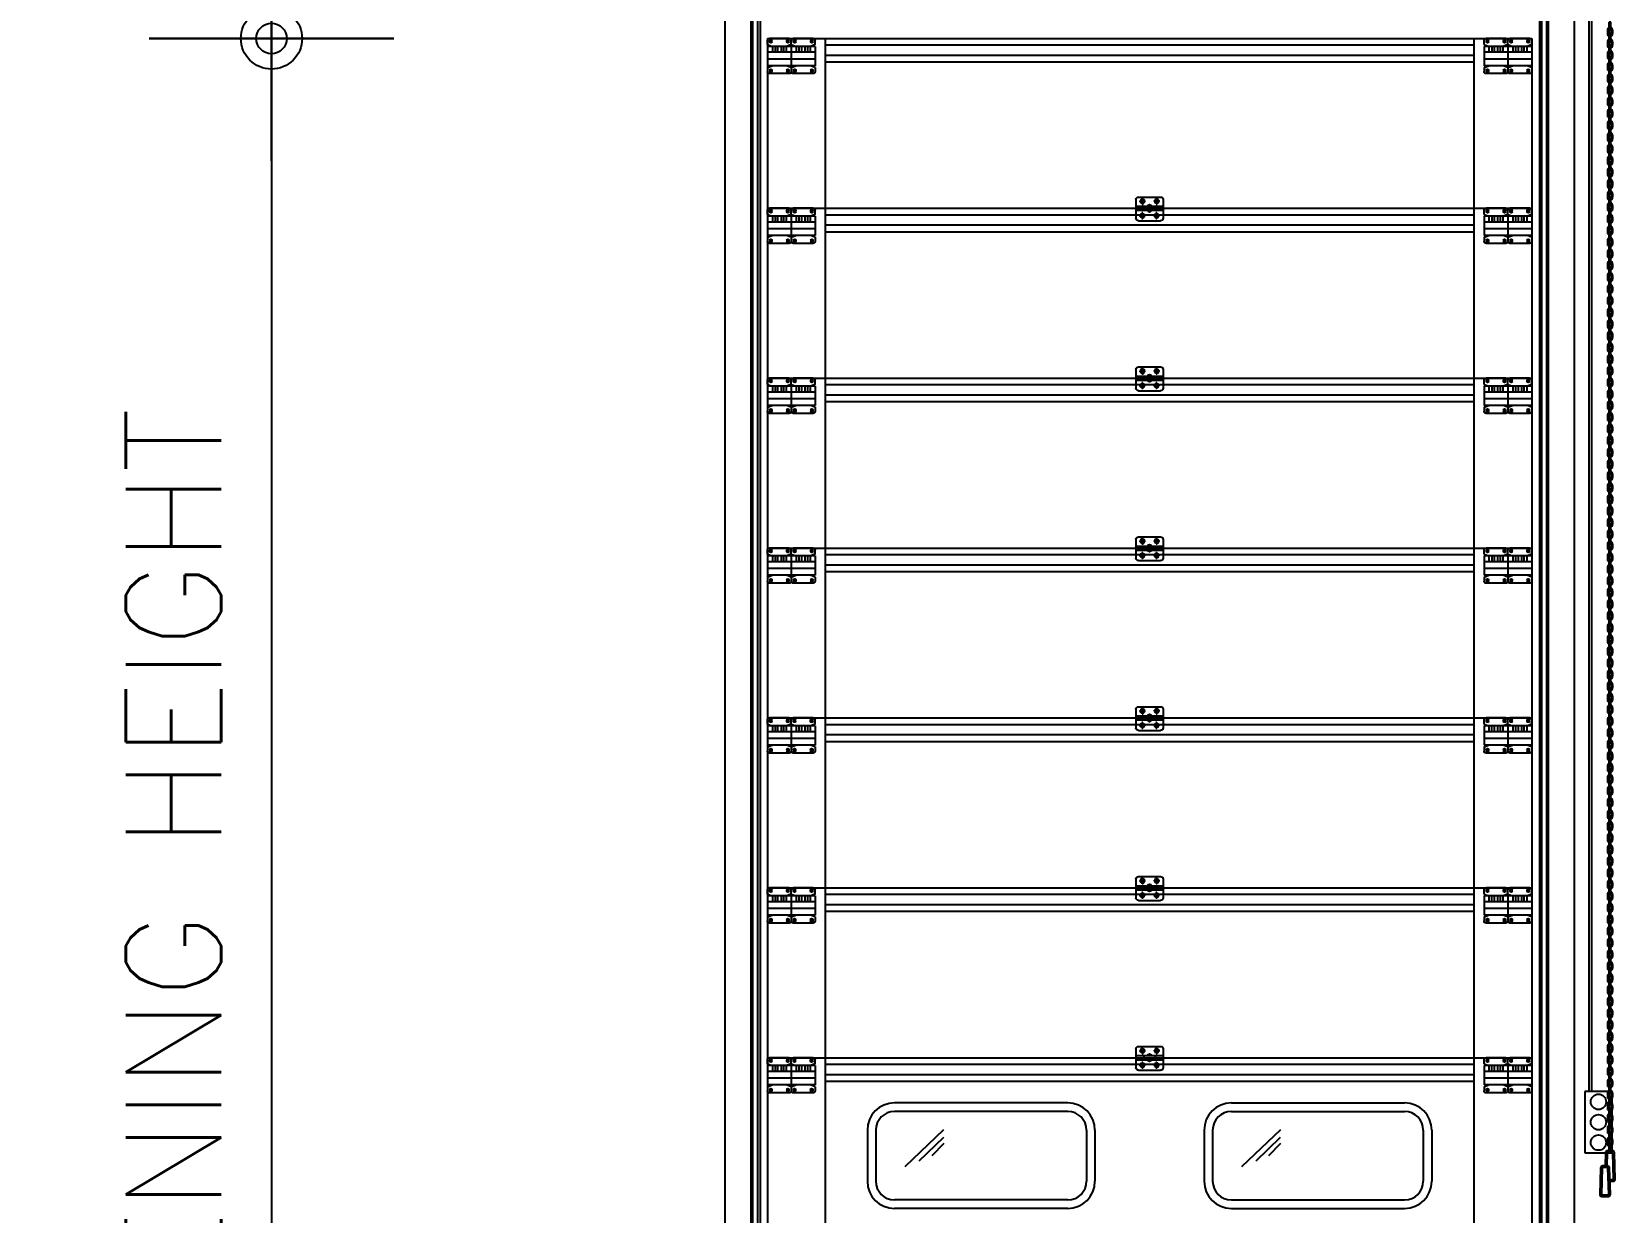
# Model space of a CAD drawing. Header units: millimetres. Extents: x 0 to 190005487, y 0 to 455456909.
# Drawn here: x 97652 to 99983, y 25144 to 26882 of the extents above; entities that cross this region are included whole.
import ezdxf

# ---------------------------------------------------------------- set-up
doc = ezdxf.new("R2010")
doc.units = ezdxf.units.MM
doc.header["$LTSCALE"] = 400
doc.header["$MEASUREMENT"] = 0
doc.header["$PDSIZE"] = -10
for name, pattern in [('CENTER', [11, 10.25, -0.25, 0.25, -0.25]), ('CENTER2', [28.575, 19.05, -3.175, 3.175, -3.175]), ('CLTNQHWH', [79.3, 75, -2, 0.3, -2])]:
    doc.linetypes.add(name, pattern=pattern)
doc.layers.get('0').update_dxf_attribs({"linetype": 'CONTINUOUS'})
doc.layers.get('Defpoints').update_dxf_attribs({"color": 153, "linetype": 'CONTINUOUS'})
for name, color, linetype in [('2', 3, 'CONTINUOUS'), ('8', 8, 'CONTINUOUS'), ('dim', 7, 'CONTINUOUS'), ('LC-003-002-----0', 1, 'CONTINUOUS'), ('NDIM', 7, 'CONTINUOUS'), ('중심선', 1, 'CENTER2')]:
    doc.layers.add(name, color=color, linetype=linetype)
doc.layers.add('CENT', color=1, linetype='CLTNQHWH', lineweight=9)
doc.styles.get("Standard").update_dxf_attribs({"font": 'SIMPLEX.shx'})
doc.dimstyles.new('NDIM', dxfattribs={"dimscale": 5, "dimtxt": 3.5, "dimasz": 1.5, "dimexe": 2, "dimexo": 5, "dimgap": 1, "dimtad": 1, "dimdec": 0, "dimrnd": 0.25, "dimzin": 0, "dimdsep": 46, "dimlunit": 6, "dimblk": 'Z_DOT', "dimblk2": '_CIDOT', "dimcen": 5, "dimclrd": 256, "dimclre": 256, "dimclrt": 3, "dimadec": 0, "dimazin": 0, "dimtfac": 1, "dimtdec": 0, "dimtix": 1, "dimtmove": 2, "dimatfit": 1, "dimfxl": 1, "dimtolj": 1, "dimtzin": 0, "dimarcsym": 0})

# ---------------------------------------------------------------- blocks, each defined once
blk = doc.blocks.new('Z_DOT')
at = {"layer": 'dim', "color": 0}
for p, q in [((0, -3), (0, 3)), ((-3, 0), (3, 0))]:
    blk.add_line(p, q, dxfattribs=at)
for radius in [0.75, 0.375]:
    blk.add_circle((0, 0), radius, dxfattribs=at)
blk = doc.blocks.new('*D1312')
at = {"layer": 'Defpoints', "color": 0}
for p in [(98243.2, 26871.7), (98005.4, 24621.7), (98243.2, 24621.7)]:
    blk.add_point(p, dxfattribs=at)
at = {"layer": 'NDIM', "lineweight": -2}
for p, q in [((98043.2, 26871.7), (97925.4, 26871.7)), ((98005.4, 26811.7), (98005.4, 24681.7)), ((98043.2, 24621.7), (97925.4, 24621.7))]:
    blk.add_line(p, q, dxfattribs=at)
at = {"layer": 'NDIM', "linetype": 'ByBlock', "lineweight": -2, "xscale": 60, "yscale": 60, "zscale": 60}
for p, rotation in [((98005.4, 26871.7), 90), ((98005.4, 24621.7), 270)]:
    blk.add_blockref('Z_DOT', p, dxfattribs=dict(at, rotation=rotation))
at = {"layer": 'NDIM', "color": 3, "insert": (97861.2, 25551.2), "char_height": 140, "attachment_point": 5, "rotation": 90}
blk.add_mtext('\\A1;OPENING HEIGHT', dxfattribs=at)
blk = doc.blocks.new('_CIDOT')
at = {"color": 0, "linetype": 'ByBlock'}
blk.add_line((2, 0), (-1, 0), dxfattribs=at)
at = {"color": 0, "linetype": 'ByBlock', "const_width": 0.5}
blk.add_lwpolyline([(-0.25, 0, 1), (0.25, 0, 1)], format="xyb", close=True, dxfattribs=at)
blk = doc.blocks.new('사이드힌지')
at = {"layer": '8'}
for p, q in [((-14.7, 13.2), (-14.7, 25.5)), ((-14.7, 13.2), (-1, 8.2)), ((-14.7, 8.2), (55.5, 8.2)), ((-14.7, 8.2), (-14.7, -48.8)), ((-8.7, 31.5), (49.5, 31.5)), ((-7.7, 21.5), (-7.7, 24.5)), ((-1.7, 21.5), (-1.7, 24.5)), ((0, 8.2), (0, -8.2)), ((8, 8.2), (8, -8.2)), ((15.5, 8.2), (15.5, -9.2)), ((25.5, 8.2), (25.5, -9.2)), ((33, 8.2), (33, -8.2)), ((41, 8.2), (41, -8.2)), ((55.5, 13.2), (41.8, 8.2)), ((42.5, 21.5), (42.5, 24.5)), ((48.5, 21.5), (48.5, 24.5)), ((55.5, 13.2), (55.5, 25.5)), ((55.5, 8.2), (55.5, -48.8)), ((-14.7, -9.2), (55.5, -9.2)), ((-14.7, -29.2), (55.5, -29.2)), ((-14.7, -53.8), (-1, -48.8)), ((-14.7, -48.8), (55.5, -48.8)), ((-14.7, -53.8), (-14.7, -66)), ((-8.7, -72), (49.5, -72)), ((-7.7, -62), (-7.7, -65)), ((-1.7, -62), (-1.7, -65)), ((55.5, -53.8), (41.8, -48.8)), ((42.5, -62), (42.5, -65)), ((48.5, -62), (48.5, -65)), ((55.5, -53.8), (55.5, -66))]:
    blk.add_line(p, q, dxfattribs=at)
for centre, radius, start, end in [((-8.7, 25.5), 6, 90, 180), ((-4.7, 24.5), 3, 0, 180), ((-4.7, 21.5), 3, 180, 0), ((45.5, 24.5), 3, 0, 180), ((45.5, 21.5), 3, 180, 0), ((49.5, 25.5), 6, 0, 90), ((1, -8.2), 1, 180, 270), ((7, -8.2), 1, 270, 0), ((34, -8.2), 1, 180, 270), ((40, -8.2), 1, 270, 0), ((-8.7, -66), 6, 180, 270), ((-4.7, -62), 3, 0, 180), ((-4.7, -65), 3, 180, 0), ((45.5, -62), 3, 0, 180), ((45.5, -65), 3, 180, 0), ((49.5, -66), 6, 270, 0)]:
    blk.add_arc(centre, radius, start, end, dxfattribs=at)
at = {"layer": '중심선'}
for p, q in [((-8.7, 24.5), (-0.7, 24.5)), ((-8.7, 21.5), (-0.7, 21.5)), ((-4.7, 28.5), (-4.7, 17.5)), ((49.5, 24.5), (41.5, 24.5)), ((49.5, 21.5), (41.5, 21.5)), ((45.5, 28.5), (45.5, 17.5)), ((-8.7, -62), (-0.7, -62)), ((-8.7, -65), (-0.7, -65)), ((-4.7, -69), (-4.7, -58)), ((49.5, -62), (41.5, -62)), ((49.5, -65), (41.5, -65)), ((45.5, -69), (45.5, -58))]:
    blk.add_line(p, q, dxfattribs=at)
blk = doc.blocks.new('chain_ohd')
at = {"layer": 'LC-003-002-----0'}
for p, q in [((1731719.5, 1098356, -97.2), (1731719.5, 1098345.3, -97.2)), ((1731723.8, 1098356, -97.2), (1731723.8, 1098345.3, -97.2)), ((1731724.8, 1098357.1, -97.2), (1731724.8, 1098378.6, -97.2)), ((1731724.8, 1098322.7, -97.2), (1731724.8, 1098344.2, -97.2)), ((1731729.1, 1098357.1, -97.2), (1731729.1, 1098378.6, -97.2)), ((1731729.1, 1098322.7, -97.2), (1731729.1, 1098344.2, -97.2)), ((1731730.2, 1098356, -97.2), (1731730.2, 1098345.3, -97.2)), ((1731734.5, 1098356, -97.2), (1731734.5, 1098345.3, -97.2)), ((1731719.5, 1098321.6, -97.2), (1731719.5, 1098310.9, -97.2)), ((1731723.8, 1098321.6, -97.2), (1731723.8, 1098310.9, -97.2)), ((1731724.8, 1098288.3, -97.2), (1731724.8, 1098309.8, -97.2)), ((1731729.1, 1098288.3, -97.2), (1731729.1, 1098309.8, -97.2)), ((1731730.2, 1098321.6, -97.2), (1731730.2, 1098310.9, -97.2)), ((1731734.5, 1098321.6, -97.2), (1731734.5, 1098310.9, -97.2)), ((1731719.5, 1098287.2, -97.2), (1731719.5, 1098276.5, -97.2)), ((1731719.5, 1098252.8, -97.2), (1731719.5, 1098242, -97.2)), ((1731723.8, 1098287.2, -97.2), (1731723.8, 1098276.5, -97.2)), ((1731723.8, 1098252.8, -97.2), (1731723.8, 1098242, -97.2)), ((1731724.8, 1098253.9, -97.2), (1731724.8, 1098275.4, -97.2)), ((1731729.1, 1098253.9, -97.2), (1731729.1, 1098275.4, -97.2)), ((1731730.2, 1098287.2, -97.2), (1731730.2, 1098276.5, -97.2)), ((1731730.2, 1098252.8, -97.2), (1731730.2, 1098242, -97.2)), ((1731734.5, 1098287.2, -97.2), (1731734.5, 1098276.5, -97.2)), ((1731734.5, 1098252.8, -97.2), (1731734.5, 1098242, -97.2)), ((1731719.5, 1098218.4, -97.2), (1731719.5, 1098207.6, -97.2)), ((1731723.8, 1098218.4, -97.2), (1731723.8, 1098207.6, -97.2)), ((1731724.8, 1098219.5, -97.2), (1731724.8, 1098241, -97.2)), ((1731724.8, 1098185.1, -97.2), (1731724.8, 1098206.6, -97.2)), ((1731729.1, 1098219.5, -97.2), (1731729.1, 1098241, -97.2)), ((1731729.1, 1098185.1, -97.2), (1731729.1, 1098206.6, -97.2)), ((1731730.2, 1098218.4, -97.2), (1731730.2, 1098207.6, -97.2)), ((1731734.5, 1098218.4, -97.2), (1731734.5, 1098207.6, -97.2)), ((1731719.5, 1098184, -97.2), (1731719.5, 1098173.2, -97.2)), ((1731723.8, 1098184, -97.2), (1731723.8, 1098173.2, -97.2)), ((1731724.8, 1098150.7, -97.2), (1731724.8, 1098172.2, -97.2)), ((1731729.1, 1098150.7, -97.2), (1731729.1, 1098172.2, -97.2)), ((1731730.2, 1098184, -97.2), (1731730.2, 1098173.2, -97.2)), ((1731734.5, 1098184, -97.2), (1731734.5, 1098173.2, -97.2)), ((1731719.5, 1098149.6, -97.2), (1731719.5, 1098138.8, -97.2)), ((1731719.5, 1098115.2, -97.2), (1731719.5, 1098104.4, -97.2)), ((1731723.8, 1098149.6, -97.2), (1731723.8, 1098138.8, -97.2)), ((1731723.8, 1098115.2, -97.2), (1731723.8, 1098104.4, -97.2)), ((1731724.8, 1098116.2, -97.2), (1731724.8, 1098137.7, -97.2)), ((1731729.1, 1098116.2, -97.2), (1731729.1, 1098137.7, -97.2)), ((1731730.2, 1098149.6, -97.2), (1731730.2, 1098138.8, -97.2)), ((1731730.2, 1098115.2, -97.2), (1731730.2, 1098104.4, -97.2)), ((1731734.5, 1098149.6, -97.2), (1731734.5, 1098138.8, -97.2)), ((1731734.5, 1098115.2, -97.2), (1731734.5, 1098104.4, -97.2)), ((1731719.5, 1098080.8, -97.2), (1731719.5, 1098070, -97.2)), ((1731723.8, 1098080.8, -97.2), (1731723.8, 1098070, -97.2)), ((1731724.8, 1098081.8, -97.2), (1731724.8, 1098103.3, -97.2)), ((1731724.8, 1098047.4, -97.2), (1731724.8, 1098068.9, -97.2)), ((1731729.1, 1098081.8, -97.2), (1731729.1, 1098103.3, -97.2)), ((1731729.1, 1098047.4, -97.2), (1731729.1, 1098068.9, -97.2)), ((1731730.2, 1098080.8, -97.2), (1731730.2, 1098070, -97.2)), ((1731734.5, 1098080.8, -97.2), (1731734.5, 1098070, -97.2)), ((1731719.5, 1098046.4, -97.2), (1731719.5, 1098035.6, -97.2)), ((1731723.8, 1098046.4, -97.2), (1731723.8, 1098035.6, -97.2)), ((1731724.8, 1098013, -97.2), (1731724.8, 1098034.5, -97.2)), ((1731729.1, 1098013, -97.2), (1731729.1, 1098034.5, -97.2)), ((1731730.2, 1098046.4, -97.2), (1731730.2, 1098035.6, -97.2)), ((1731734.5, 1098046.4, -97.2), (1731734.5, 1098035.6, -97.2)), ((1731719.5, 1098011.9, -97.2), (1731719.5, 1098001.2, -97.2)), ((1731719.5, 1097977.5, -97.2), (1731719.5, 1097966.8, -97.2)), ((1731723.8, 1098011.9, -97.2), (1731723.8, 1098001.2, -97.2)), ((1731723.8, 1097977.5, -97.2), (1731723.8, 1097966.8, -97.2)), ((1731724.8, 1097978.6, -97.2), (1731724.8, 1098000.1, -97.2)), ((1731729.1, 1097978.6, -97.2), (1731729.1, 1098000.1, -97.2)), ((1731730.2, 1098011.9, -97.2), (1731730.2, 1098001.2, -97.2)), ((1731730.2, 1097977.5, -97.2), (1731730.2, 1097966.8, -97.2)), ((1731734.5, 1098011.9, -97.2), (1731734.5, 1098001.2, -97.2)), ((1731734.5, 1097977.5, -97.2), (1731734.5, 1097966.8, -97.2)), ((1731719.5, 1097943.1, -97.2), (1731719.5, 1097932.4, -97.2)), ((1731723.8, 1097943.1, -97.2), (1731723.8, 1097932.4, -97.2)), ((1731724.8, 1097944.2, -97.2), (1731724.8, 1097965.7, -97.2)), ((1731724.8, 1097909.8, -97.2), (1731724.8, 1097931.3, -97.2)), ((1731729.1, 1097944.2, -97.2), (1731729.1, 1097965.7, -97.2)), ((1731729.1, 1097909.8, -97.2), (1731729.1, 1097931.3, -97.2)), ((1731730.2, 1097943.1, -97.2), (1731730.2, 1097932.4, -97.2)), ((1731734.5, 1097943.1, -97.2), (1731734.5, 1097932.4, -97.2)), ((1731719.5, 1097908.7, -97.2), (1731719.5, 1097898, -97.2)), ((1731723.8, 1097908.7, -97.2), (1731723.8, 1097898, -97.2)), ((1731724.8, 1097875.4, -97.2), (1731724.8, 1097896.9, -97.2)), ((1731729.1, 1097875.4, -97.2), (1731729.1, 1097896.9, -97.2)), ((1731730.2, 1097908.7, -97.2), (1731730.2, 1097898, -97.2)), ((1731734.5, 1097908.7, -97.2), (1731734.5, 1097898, -97.2)), ((1731719.5, 1097874.3, -97.2), (1731719.5, 1097863.6, -97.2)), ((1731719.5, 1097839.9, -97.2), (1731719.5, 1097829.1, -97.2)), ((1731723.8, 1097874.3, -97.2), (1731723.8, 1097863.6, -97.2)), ((1731723.8, 1097839.9, -97.2), (1731723.8, 1097829.1, -97.2)), ((1731724.8, 1097841, -97.2), (1731724.8, 1097862.5, -97.2)), ((1731729.1, 1097841, -97.2), (1731729.1, 1097862.5, -97.2)), ((1731730.2, 1097874.3, -97.2), (1731730.2, 1097863.6, -97.2)), ((1731730.2, 1097839.9, -97.2), (1731730.2, 1097829.1, -97.2)), ((1731734.5, 1097874.3, -97.2), (1731734.5, 1097863.6, -97.2)), ((1731734.5, 1097839.9, -97.2), (1731734.5, 1097829.1, -97.2)), ((1731719.5, 1097805.5, -97.2), (1731719.5, 1097794.7, -97.2)), ((1731723.8, 1097805.5, -97.2), (1731723.8, 1097794.7, -97.2)), ((1731724.8, 1097806.6, -97.2), (1731724.8, 1097828.1, -97.2)), ((1731724.8, 1097772.2, -97.2), (1731724.8, 1097793.7, -97.2)), ((1731729.1, 1097806.6, -97.2), (1731729.1, 1097828.1, -97.2)), ((1731729.1, 1097772.2, -97.2), (1731729.1, 1097793.7, -97.2)), ((1731730.2, 1097805.5, -97.2), (1731730.2, 1097794.7, -97.2)), ((1731734.5, 1097805.5, -97.2), (1731734.5, 1097794.7, -97.2)), ((1731719.5, 1097771.1, -97.2), (1731719.5, 1097760.3, -97.2)), ((1731723.8, 1097771.1, -97.2), (1731723.8, 1097760.3, -97.2)), ((1731724.8, 1097737.7, -97.2), (1731724.8, 1097759.3, -97.2)), ((1731729.1, 1097737.7, -97.2), (1731729.1, 1097759.3, -97.2)), ((1731730.2, 1097771.1, -97.2), (1731730.2, 1097760.3, -97.2)), ((1731734.5, 1097771.1, -97.2), (1731734.5, 1097760.3, -97.2)), ((1731719.5, 1097736.7, -97.2), (1731719.5, 1097725.9, -97.2)), ((1731719.5, 1097702.3, -97.2), (1731719.5, 1097691.5, -97.2)), ((1731723.8, 1097736.7, -97.2), (1731723.8, 1097725.9, -97.2)), ((1731723.8, 1097702.3, -97.2), (1731723.8, 1097691.5, -97.2)), ((1731724.8, 1097703.3, -97.2), (1731724.8, 1097724.8, -97.2)), ((1731729.1, 1097703.3, -97.2), (1731729.1, 1097724.8, -97.2)), ((1731730.2, 1097736.7, -97.2), (1731730.2, 1097725.9, -97.2)), ((1731730.2, 1097702.3, -97.2), (1731730.2, 1097691.5, -97.2)), ((1731734.5, 1097736.7, -97.2), (1731734.5, 1097725.9, -97.2)), ((1731734.5, 1097702.3, -97.2), (1731734.5, 1097691.5, -97.2)), ((1731719.5, 1097667.9, -97.2), (1731719.5, 1097657.1, -97.2)), ((1731723.8, 1097667.9, -97.2), (1731723.8, 1097657.1, -97.2)), ((1731724.8, 1097668.9, -97.2), (1731724.8, 1097690.4, -97.2)), ((1731724.8, 1097634.5, -97.2), (1731724.8, 1097656, -97.2)), ((1731729.1, 1097668.9, -97.2), (1731729.1, 1097690.4, -97.2)), ((1731729.1, 1097634.5, -97.2), (1731729.1, 1097656, -97.2)), ((1731730.2, 1097667.9, -97.2), (1731730.2, 1097657.1, -97.2)), ((1731734.5, 1097667.9, -97.2), (1731734.5, 1097657.1, -97.2)), ((1731719.5, 1097633.4, -97.2), (1731719.5, 1097622.7, -97.2)), ((1731719.5, 1097599, -97.2), (1731719.5, 1097588.3, -97.2)), ((1731723.8, 1097633.4, -97.2), (1731723.8, 1097622.7, -97.2)), ((1731723.8, 1097599, -97.2), (1731723.8, 1097588.3, -97.2)), ((1731724.8, 1097600.1, -97.2), (1731724.8, 1097621.6, -97.2)), ((1731729.1, 1097600.1, -97.2), (1731729.1, 1097621.6, -97.2)), ((1731730.2, 1097633.4, -97.2), (1731730.2, 1097622.7, -97.2)), ((1731730.2, 1097599, -97.2), (1731730.2, 1097588.3, -97.2)), ((1731734.5, 1097633.4, -97.2), (1731734.5, 1097622.7, -97.2)), ((1731734.5, 1097599, -97.2), (1731734.5, 1097588.3, -97.2)), ((1731719.5, 1097564.6, -97.2), (1731719.5, 1097553.9, -97.2)), ((1731723.8, 1097564.6, -97.2), (1731723.8, 1097553.9, -97.2)), ((1731724.8, 1097565.7, -97.2), (1731724.8, 1097587.2, -97.2)), ((1731724.8, 1097531.3, -97.2), (1731724.8, 1097552.8, -97.2)), ((1731729.1, 1097565.7, -97.2), (1731729.1, 1097587.2, -97.2)), ((1731729.1, 1097531.3, -97.2), (1731729.1, 1097552.8, -97.2)), ((1731730.2, 1097564.6, -97.2), (1731730.2, 1097553.9, -97.2)), ((1731734.5, 1097564.6, -97.2), (1731734.5, 1097553.9, -97.2)), ((1731719.5, 1097530.2, -97.2), (1731719.5, 1097519.5, -97.2)), ((1731723.8, 1097530.2, -97.2), (1731723.8, 1097519.5, -97.2)), ((1731724.8, 1097496.9, -97.2), (1731724.8, 1097518.4, -97.2)), ((1731729.1, 1097496.9, -97.2), (1731729.1, 1097518.4, -97.2)), ((1731730.2, 1097530.2, -97.2), (1731730.2, 1097519.5, -97.2)), ((1731734.5, 1097530.2, -97.2), (1731734.5, 1097519.5, -97.2)), ((1731719.5, 1097495.8, -97.2), (1731719.5, 1097485.1, -97.2)), ((1731719.5, 1097461.4, -97.2), (1731719.5, 1097450.7, -97.2)), ((1731723.8, 1097495.8, -97.2), (1731723.8, 1097485.1, -97.2)), ((1731723.8, 1097461.4, -97.2), (1731723.8, 1097450.7, -97.2)), ((1731724.8, 1097462.5, -97.2), (1731724.8, 1097484, -97.2)), ((1731729.1, 1097462.5, -97.2), (1731729.1, 1097484, -97.2)), ((1731730.2, 1097495.8, -97.2), (1731730.2, 1097485.1, -97.2)), ((1731730.2, 1097461.4, -97.2), (1731730.2, 1097450.7, -97.2)), ((1731734.5, 1097495.8, -97.2), (1731734.5, 1097485.1, -97.2)), ((1731734.5, 1097461.4, -97.2), (1731734.5, 1097450.7, -97.2)), ((1731719.5, 1097427, -97.2), (1731719.5, 1097416.2, -97.2)), ((1731723.8, 1097427, -97.2), (1731723.8, 1097416.2, -97.2)), ((1731724.8, 1097428.1, -97.2), (1731724.8, 1097449.6, -97.2)), ((1731724.8, 1097393.7, -97.2), (1731724.8, 1097415.2, -97.2)), ((1731729.1, 1097428.1, -97.2), (1731729.1, 1097449.6, -97.2)), ((1731729.1, 1097393.7, -97.2), (1731729.1, 1097415.2, -97.2)), ((1731730.2, 1097427, -97.2), (1731730.2, 1097416.2, -97.2)), ((1731734.5, 1097427, -97.2), (1731734.5, 1097416.2, -97.2)), ((1731719.5, 1097392.6, -97.2), (1731719.5, 1097381.8, -97.2)), ((1731723.8, 1097392.6, -97.2), (1731723.8, 1097381.8, -97.2)), ((1731724.8, 1097359.3, -97.2), (1731724.8, 1097380.8, -97.2)), ((1731729.1, 1097359.3, -97.2), (1731729.1, 1097380.8, -97.2)), ((1731730.2, 1097392.6, -97.2), (1731730.2, 1097381.8, -97.2)), ((1731734.5, 1097392.6, -97.2), (1731734.5, 1097381.8, -97.2)), ((1731719.5, 1097358.2, -97.2), (1731719.5, 1097347.4, -97.2)), ((1731719.5, 1097323.8, -97.2), (1731719.5, 1097313, -97.2)), ((1731723.8, 1097358.2, -97.2), (1731723.8, 1097347.4, -97.2)), ((1731723.8, 1097323.8, -97.2), (1731723.8, 1097313, -97.2)), ((1731724.8, 1097324.8, -97.2), (1731724.8, 1097346.4, -97.2)), ((1731729.1, 1097324.8, -97.2), (1731729.1, 1097346.4, -97.2)), ((1731730.2, 1097358.2, -97.2), (1731730.2, 1097347.4, -97.2)), ((1731730.2, 1097323.8, -97.2), (1731730.2, 1097313, -97.2)), ((1731734.5, 1097358.2, -97.2), (1731734.5, 1097347.4, -97.2)), ((1731734.5, 1097323.8, -97.2), (1731734.5, 1097313, -97.2)), ((1731719.5, 1097289.4, -97.2), (1731719.5, 1097278.6, -97.2)), ((1731723.8, 1097289.4, -97.2), (1731723.8, 1097278.6, -97.2)), ((1731724.8, 1097290.4, -97.2), (1731724.8, 1097311.9, -97.2)), ((1731729.1, 1097290.4, -97.2), (1731729.1, 1097311.9, -97.2)), ((1731730.2, 1097289.4, -97.2), (1731730.2, 1097278.6, -97.2)), ((1731734.5, 1097289.4, -97.2), (1731734.5, 1097278.6, -97.2))]:
    blk.add_line(p, q, dxfattribs=at)
for centre, radius, start, end in [((1731727, 1098356, -97.2), 7.53, 106.6015, 180), ((1731727, 1098345.3, -97.2), 7.53, 180, 0), ((1731727, 1098356, -97.2), 3.23, 131.8103, 180), ((1731727, 1098345.3, -97.2), 3.23, 180, 0), ((1731727, 1098378.6, -97.2), 2.15, 0, 180), ((1731727, 1098357.1, -97.2), 2.15, 180, 0), ((1731727, 1098344.2, -97.2), 2.15, 0, 180), ((1731727, 1098356, -97.2), 7.53, 0, 73.3985), ((1731727, 1098356, -97.2), 3.23, 0, 48.1897), ((1731727, 1098321.6, -97.2), 7.53, 106.6015, 180), ((1731727, 1098310.9, -97.2), 7.53, 180, 0), ((1731727, 1098321.6, -97.2), 3.23, 131.8103, 180), ((1731727, 1098310.9, -97.2), 3.23, 180, 0), ((1731727, 1098322.7, -97.2), 2.15, 180, 0), ((1731727, 1098309.8, -97.2), 2.15, 0, 180), ((1731727, 1098321.6, -97.2), 7.53, 0, 73.3985), ((1731727, 1098321.6, -97.2), 3.23, 0, 48.1897), ((1731727, 1098287.2, -97.2), 7.53, 106.6015, 180), ((1731727, 1098276.5, -97.2), 7.53, 180, 0), ((1731727, 1098252.8, -97.2), 7.53, 106.6015, 180), ((1731727, 1098287.2, -97.2), 3.23, 131.8103, 180), ((1731727, 1098276.5, -97.2), 3.23, 180, 0), ((1731727, 1098252.8, -97.2), 3.23, 131.8103, 180), ((1731727, 1098288.3, -97.2), 2.15, 180, 0), ((1731727, 1098275.4, -97.2), 2.15, 0, 180), ((1731727, 1098253.9, -97.2), 2.15, 180, 0), ((1731727, 1098287.2, -97.2), 7.53, 0, 73.3985), ((1731727, 1098287.2, -97.2), 3.23, 0, 48.1897), ((1731727, 1098252.8, -97.2), 7.53, 0, 73.3985), ((1731727, 1098252.8, -97.2), 3.23, 0, 48.1897), ((1731727, 1098242, -97.2), 7.53, 180, 0), ((1731727, 1098218.4, -97.2), 7.53, 106.6015, 180), ((1731727, 1098207.6, -97.2), 7.53, 180, 0), ((1731727, 1098242, -97.2), 3.23, 180, 0), ((1731727, 1098218.4, -97.2), 3.23, 131.8103, 180), ((1731727, 1098207.6, -97.2), 3.23, 180, 0), ((1731727, 1098241, -97.2), 2.15, 0, 180), ((1731727, 1098219.5, -97.2), 2.15, 180, 0), ((1731727, 1098206.6, -97.2), 2.15, 0, 180), ((1731727, 1098218.4, -97.2), 7.53, 0, 73.3985), ((1731727, 1098218.4, -97.2), 3.23, 0, 48.1897), ((1731727, 1098184, -97.2), 7.53, 106.6015, 180), ((1731727, 1098173.2, -97.2), 7.53, 180, 0), ((1731727, 1098184, -97.2), 3.23, 131.8103, 180), ((1731727, 1098173.2, -97.2), 3.23, 180, 0), ((1731727, 1098185.1, -97.2), 2.15, 180, 0), ((1731727, 1098172.2, -97.2), 2.15, 0, 180), ((1731727, 1098184, -97.2), 7.53, 0, 73.3985), ((1731727, 1098184, -97.2), 3.23, 0, 48.1897), ((1731727, 1098149.6, -97.2), 7.53, 106.6015, 180), ((1731727, 1098138.8, -97.2), 7.53, 180, 0), ((1731727, 1098115.2, -97.2), 7.53, 106.6015, 180), ((1731727, 1098149.6, -97.2), 3.23, 131.8103, 180), ((1731727, 1098138.8, -97.2), 3.23, 180, 0), ((1731727, 1098115.2, -97.2), 3.23, 131.8103, 180), ((1731727, 1098150.7, -97.2), 2.15, 180, 0), ((1731727, 1098137.7, -97.2), 2.15, 0, 180), ((1731727, 1098116.2, -97.2), 2.15, 180, 0), ((1731727, 1098149.6, -97.2), 7.53, 0, 73.3985), ((1731727, 1098149.6, -97.2), 3.23, 0, 48.1897), ((1731727, 1098115.2, -97.2), 7.53, 0, 73.3985), ((1731727, 1098115.2, -97.2), 3.23, 0, 48.1897), ((1731727, 1098104.4, -97.2), 7.53, 180, 0), ((1731727, 1098080.8, -97.2), 7.53, 106.6015, 180), ((1731727, 1098070, -97.2), 7.53, 180, 0), ((1731727, 1098104.4, -97.2), 3.23, 180, 0), ((1731727, 1098080.8, -97.2), 3.23, 131.8103, 180), ((1731727, 1098070, -97.2), 3.23, 180, 0), ((1731727, 1098103.3, -97.2), 2.15, 0, 180), ((1731727, 1098081.8, -97.2), 2.15, 180, 0), ((1731727, 1098068.9, -97.2), 2.15, 0, 180), ((1731727, 1098080.8, -97.2), 7.53, 0, 73.3985), ((1731727, 1098080.8, -97.2), 3.23, 0, 48.1897), ((1731727, 1098046.4, -97.2), 7.53, 106.6015, 180), ((1731727, 1098035.6, -97.2), 7.53, 180, 0), ((1731727, 1098011.9, -97.2), 7.53, 106.6015, 180), ((1731727, 1098046.4, -97.2), 3.23, 131.8103, 180), ((1731727, 1098035.6, -97.2), 3.23, 180, 0), ((1731727, 1098047.4, -97.2), 2.15, 180, 0), ((1731727, 1098034.5, -97.2), 2.15, 0, 180), ((1731727, 1098046.4, -97.2), 7.53, 0, 73.3985), ((1731727, 1098046.4, -97.2), 3.23, 0, 48.1897), ((1731727, 1098011.9, -97.2), 7.53, 0, 73.3985), ((1731727, 1098001.2, -97.2), 7.53, 180, 0), ((1731727, 1097977.5, -97.2), 7.53, 106.6015, 180), ((1731727, 1098011.9, -97.2), 3.23, 131.8103, 180), ((1731727, 1098001.2, -97.2), 3.23, 180, 0), ((1731727, 1097977.5, -97.2), 3.23, 131.8103, 180), ((1731727, 1098013, -97.2), 2.15, 180, 0), ((1731727, 1098000.1, -97.2), 2.15, 0, 180), ((1731727, 1097978.6, -97.2), 2.15, 180, 0), ((1731727, 1098011.9, -97.2), 3.23, 0, 48.1897), ((1731727, 1097977.5, -97.2), 7.53, 0, 73.3985), ((1731727, 1097977.5, -97.2), 3.23, 0, 48.1897), ((1731727, 1097966.8, -97.2), 7.53, 180, 0), ((1731727, 1097943.1, -97.2), 7.53, 106.6015, 180), ((1731727, 1097932.4, -97.2), 7.53, 180, 0), ((1731727, 1097966.8, -97.2), 3.23, 180, 0), ((1731727, 1097943.1, -97.2), 3.23, 131.8103, 180), ((1731727, 1097932.4, -97.2), 3.23, 180, 0), ((1731727, 1097965.7, -97.2), 2.15, 0, 180), ((1731727, 1097944.2, -97.2), 2.15, 180, 0), ((1731727, 1097931.3, -97.2), 2.15, 0, 180), ((1731727, 1097943.1, -97.2), 7.53, 0, 73.3985), ((1731727, 1097943.1, -97.2), 3.23, 0, 48.1897), ((1731727, 1097908.7, -97.2), 7.53, 106.6015, 180), ((1731727, 1097898, -97.2), 7.53, 180, 0), ((1731727, 1097874.3, -97.2), 7.53, 106.6015, 180), ((1731727, 1097908.7, -97.2), 3.23, 131.8103, 180), ((1731727, 1097898, -97.2), 3.23, 180, 0), ((1731727, 1097909.8, -97.2), 2.15, 180, 0), ((1731727, 1097896.9, -97.2), 2.15, 0, 180), ((1731727, 1097908.7, -97.2), 7.53, 0, 73.3985), ((1731727, 1097908.7, -97.2), 3.23, 0, 48.1897), ((1731727, 1097874.3, -97.2), 7.53, 0, 73.3985), ((1731727, 1097863.6, -97.2), 7.53, 180, 0), ((1731727, 1097839.9, -97.2), 7.53, 106.6015, 180), ((1731727, 1097874.3, -97.2), 3.23, 131.8103, 180), ((1731727, 1097863.6, -97.2), 3.23, 180, 0), ((1731727, 1097839.9, -97.2), 3.23, 131.8103, 180), ((1731727, 1097875.4, -97.2), 2.15, 180, 0), ((1731727, 1097862.5, -97.2), 2.15, 0, 180), ((1731727, 1097841, -97.2), 2.15, 180, 0), ((1731727, 1097874.3, -97.2), 3.23, 0, 48.1897), ((1731727, 1097839.9, -97.2), 7.53, 0, 73.3985), ((1731727, 1097839.9, -97.2), 3.23, 0, 48.1897), ((1731727, 1097829.1, -97.2), 7.53, 180, 0), ((1731727, 1097805.5, -97.2), 7.53, 106.6015, 180), ((1731727, 1097794.7, -97.2), 7.53, 180, 0), ((1731727, 1097829.1, -97.2), 3.23, 180, 0), ((1731727, 1097805.5, -97.2), 3.23, 131.8103, 180), ((1731727, 1097794.7, -97.2), 3.23, 180, 0), ((1731727, 1097828.1, -97.2), 2.15, 0, 180), ((1731727, 1097806.6, -97.2), 2.15, 180, 0), ((1731727, 1097793.7, -97.2), 2.15, 0, 180), ((1731727, 1097805.5, -97.2), 7.53, 0, 73.3985), ((1731727, 1097805.5, -97.2), 3.23, 0, 48.1897), ((1731727, 1097771.1, -97.2), 7.53, 106.6015, 180), ((1731727, 1097760.3, -97.2), 7.53, 180, 0), ((1731727, 1097736.7, -97.2), 7.53, 106.6015, 180), ((1731727, 1097771.1, -97.2), 3.23, 131.8103, 180), ((1731727, 1097760.3, -97.2), 3.23, 180, 0), ((1731727, 1097736.7, -97.2), 3.23, 131.8103, 180), ((1731727, 1097772.2, -97.2), 2.15, 180, 0), ((1731727, 1097759.3, -97.2), 2.15, 0, 180), ((1731727, 1097771.1, -97.2), 7.53, 0, 73.3985), ((1731727, 1097771.1, -97.2), 3.23, 0, 48.1897), ((1731727, 1097736.7, -97.2), 7.53, 0, 73.3985), ((1731727, 1097736.7, -97.2), 3.23, 0, 48.1897), ((1731727, 1097725.9, -97.2), 7.53, 180, 0), ((1731727, 1097702.3, -97.2), 7.53, 106.6015, 180), ((1731727, 1097691.5, -97.2), 7.53, 180, 0), ((1731727, 1097725.9, -97.2), 3.23, 180, 0), ((1731727, 1097702.3, -97.2), 3.23, 131.8103, 180), ((1731727, 1097691.5, -97.2), 3.23, 180, 0), ((1731727, 1097737.7, -97.2), 2.15, 180, 0), ((1731727, 1097724.8, -97.2), 2.15, 0, 180), ((1731727, 1097703.3, -97.2), 2.15, 180, 0), ((1731727, 1097690.4, -97.2), 2.15, 0, 180), ((1731727, 1097702.3, -97.2), 7.53, 0, 73.3985), ((1731727, 1097702.3, -97.2), 3.23, 0, 48.1897), ((1731727, 1097667.9, -97.2), 7.53, 106.6015, 180), ((1731727, 1097657.1, -97.2), 7.53, 180, 0), ((1731727, 1097667.9, -97.2), 3.23, 131.8103, 180), ((1731727, 1097657.1, -97.2), 3.23, 180, 0), ((1731727, 1097668.9, -97.2), 2.15, 180, 0), ((1731727, 1097656, -97.2), 2.15, 0, 180), ((1731727, 1097667.9, -97.2), 7.53, 0, 73.3985), ((1731727, 1097667.9, -97.2), 3.23, 0, 48.1897), ((1731727, 1097633.4, -97.2), 7.53, 106.6015, 180), ((1731727, 1097622.7, -97.2), 7.53, 180, 0), ((1731727, 1097599, -97.2), 7.53, 106.6015, 180), ((1731727, 1097633.4, -97.2), 3.23, 131.8103, 180), ((1731727, 1097622.7, -97.2), 3.23, 180, 0), ((1731727, 1097599, -97.2), 3.23, 131.8103, 180), ((1731727, 1097634.5, -97.2), 2.15, 180, 0), ((1731727, 1097621.6, -97.2), 2.15, 0, 180), ((1731727, 1097600.1, -97.2), 2.15, 180, 0), ((1731727, 1097633.4, -97.2), 7.53, 0, 73.3985), ((1731727, 1097633.4, -97.2), 3.23, 0, 48.1897), ((1731727, 1097599, -97.2), 7.53, 0, 73.3985), ((1731727, 1097599, -97.2), 3.23, 0, 48.1897), ((1731727, 1097588.3, -97.2), 7.53, 180, 0), ((1731727, 1097564.6, -97.2), 7.53, 106.6015, 180), ((1731727, 1097553.9, -97.2), 7.53, 180, 0), ((1731727, 1097588.3, -97.2), 3.23, 180, 0), ((1731727, 1097564.6, -97.2), 3.23, 131.8103, 180), ((1731727, 1097553.9, -97.2), 3.23, 180, 0), ((1731727, 1097587.2, -97.2), 2.15, 0, 180), ((1731727, 1097565.7, -97.2), 2.15, 180, 0), ((1731727, 1097552.8, -97.2), 2.15, 0, 180), ((1731727, 1097564.6, -97.2), 7.53, 0, 73.3985), ((1731727, 1097564.6, -97.2), 3.23, 0, 48.1897), ((1731727, 1097530.2, -97.2), 7.53, 106.6015, 180), ((1731727, 1097519.5, -97.2), 7.53, 180, 0), ((1731727, 1097530.2, -97.2), 3.23, 131.8103, 180), ((1731727, 1097519.5, -97.2), 3.23, 180, 0), ((1731727, 1097531.3, -97.2), 2.15, 180, 0), ((1731727, 1097518.4, -97.2), 2.15, 0, 180), ((1731727, 1097530.2, -97.2), 7.53, 0, 73.3985), ((1731727, 1097530.2, -97.2), 3.23, 0, 48.1897), ((1731727, 1097495.8, -97.2), 7.53, 106.6015, 180), ((1731727, 1097485.1, -97.2), 7.53, 180, 0), ((1731727, 1097461.4, -97.2), 7.53, 106.6015, 180), ((1731727, 1097495.8, -97.2), 3.23, 131.8103, 180), ((1731727, 1097485.1, -97.2), 3.23, 180, 0), ((1731727, 1097461.4, -97.2), 3.23, 131.8103, 180), ((1731727, 1097496.9, -97.2), 2.15, 180, 0), ((1731727, 1097484, -97.2), 2.15, 0, 180), ((1731727, 1097462.5, -97.2), 2.15, 180, 0), ((1731727, 1097495.8, -97.2), 7.53, 0, 73.3985), ((1731727, 1097495.8, -97.2), 3.23, 0, 48.1897), ((1731727, 1097461.4, -97.2), 7.53, 0, 73.3985), ((1731727, 1097461.4, -97.2), 3.23, 0, 48.1897), ((1731727, 1097450.7, -97.2), 7.53, 180, 0), ((1731727, 1097427, -97.2), 7.53, 106.6015, 180), ((1731727, 1097416.2, -97.2), 7.53, 180, 0), ((1731727, 1097450.7, -97.2), 3.23, 180, 0), ((1731727, 1097427, -97.2), 3.23, 131.8103, 180), ((1731727, 1097416.2, -97.2), 3.23, 180, 0), ((1731727, 1097449.6, -97.2), 2.15, 0, 180), ((1731727, 1097428.1, -97.2), 2.15, 180, 0), ((1731727, 1097415.2, -97.2), 2.15, 0, 180), ((1731727, 1097427, -97.2), 7.53, 0, 73.3985), ((1731727, 1097427, -97.2), 3.23, 0, 48.1897), ((1731727, 1097392.6, -97.2), 7.53, 106.6015, 180), ((1731727, 1097381.8, -97.2), 7.53, 180, 0), ((1731727, 1097358.2, -97.2), 7.53, 106.6015, 180), ((1731727, 1097392.6, -97.2), 3.23, 131.8103, 180), ((1731727, 1097381.8, -97.2), 3.23, 180, 0), ((1731727, 1097393.7, -97.2), 2.15, 180, 0), ((1731727, 1097380.8, -97.2), 2.15, 0, 180), ((1731727, 1097392.6, -97.2), 7.53, 0, 73.3985), ((1731727, 1097392.6, -97.2), 3.23, 0, 48.1897), ((1731727, 1097358.2, -97.2), 7.53, 0, 73.3985), ((1731727, 1097347.4, -97.2), 7.53, 180, 0), ((1731727, 1097323.8, -97.2), 7.53, 106.6015, 180), ((1731727, 1097358.2, -97.2), 3.23, 131.8103, 180), ((1731727, 1097347.4, -97.2), 3.23, 180, 0), ((1731727, 1097323.8, -97.2), 3.23, 131.8103, 180), ((1731727, 1097359.3, -97.2), 2.15, 180, 0), ((1731727, 1097346.4, -97.2), 2.15, 0, 180), ((1731727, 1097324.8, -97.2), 2.15, 180, 0), ((1731727, 1097358.2, -97.2), 3.23, 0, 48.1897), ((1731727, 1097323.8, -97.2), 7.53, 0, 73.3985), ((1731727, 1097323.8, -97.2), 3.23, 0, 48.1897), ((1731727, 1097313, -97.2), 7.53, 180, 0), ((1731727, 1097289.4, -97.2), 7.53, 106.6015, 180), ((1731727, 1097278.6, -97.2), 7.53, 180, 0), ((1731727, 1097313, -97.2), 3.23, 180, 0), ((1731727, 1097289.4, -97.2), 3.23, 131.8103, 180), ((1731727, 1097278.6, -97.2), 3.23, 180, 0), ((1731727, 1097311.9, -97.2), 2.15, 0, 180), ((1731727, 1097290.4, -97.2), 2.15, 180, 0), ((1731727, 1097289.4, -97.2), 7.53, 0, 73.3985), ((1731727, 1097289.4, -97.2), 3.23, 0, 48.1897)]:
    blk.add_arc(centre, radius, start, end, dxfattribs=at)
blk = doc.blocks.new('센터힌지')
at = {"color": 8}
for p, q in [((-35, 31.6), (-35, -23.4)), ((-35, 31.6), (-35, -23.4)), ((0, 12), (-35, 12)), ((0, 12), (-35, 12)), ((0, 0), (-35, 0)), ((0, 0), (-35, 0)), ((37.5, 39.1), (-27.5, 39.1)), ((37.5, 39.1), (-27.5, 39.1)), ((-19.8, 32.1), (-21.6, 29.7)), ((-19.8, 32.1), (-21.6, 29.7)), ((-21.6, 29.7), (-21.6, 23.4)), ((-21.6, 29.7), (-21.6, 23.4)), ((-19.8, 20.9), (-21.6, 23.4)), ((-19.8, 20.9), (-21.6, 23.4)), ((-16, 32.1), (-19.8, 32.1)), ((-16, 32.1), (-19.8, 32.1)), ((-19.8, 20.9), (-12.2, 20.9)), ((-19.8, 20.9), (-12.2, 20.9)), ((-16, 32.1), (-12.2, 32.1)), ((-16, 32.1), (-12.2, 32.1)), ((-12.2, 32.1), (-10.4, 29.7)), ((-12.2, 32.1), (-10.4, 29.7)), ((-12.2, 20.9), (-10.4, 23.4)), ((-12.2, 20.9), (-10.4, 23.4)), ((-11.3, 12), (-11.3, 0)), ((-11.3, 12), (-11.3, 0)), ((-10.4, 29.7), (-10.4, 23.4)), ((-10.4, 29.7), (-10.4, 23.4)), ((45, 12), (0, 12)), ((45, 12), (0, 12)), ((45, 0), (0, 0)), ((45, 0), (0, 0)), ((22.2, 32.1), (20.4, 29.7)), ((22.2, 32.1), (20.4, 29.7)), ((20.4, 29.7), (20.4, 23.4)), ((20.4, 29.7), (20.4, 23.4)), ((22.2, 20.9), (20.4, 23.4)), ((22.2, 20.9), (20.4, 23.4)), ((21.3, 12), (21.3, 0)), ((21.3, 12), (21.3, 0)), ((26, 32.1), (22.2, 32.1)), ((26, 32.1), (22.2, 32.1)), ((29.8, 20.9), (22.2, 20.9)), ((29.8, 20.9), (22.2, 20.9)), ((26, 32.1), (29.8, 32.1)), ((26, 32.1), (29.8, 32.1)), ((29.8, 32.1), (31.6, 29.7)), ((29.8, 32.1), (31.6, 29.7)), ((29.8, 20.9), (31.6, 23.4)), ((29.8, 20.9), (31.6, 23.4)), ((31.6, 29.7), (31.6, 23.4)), ((31.6, 29.7), (31.6, 23.4)), ((45, 31.6), (45, -23.4)), ((45, 31.6), (45, -23.4)), ((37.5, -30.9), (-27.5, -30.9)), ((37.5, -30.9), (-27.5, -30.9)), ((-19.8, -10.4), (-21.6, -12.9)), ((-19.8, -10.4), (-21.6, -12.9)), ((-21.6, -19.2), (-21.6, -12.9)), ((-21.6, -19.2), (-21.6, -12.9)), ((-19.8, -21.6), (-21.6, -19.2)), ((-19.8, -21.6), (-21.6, -19.2)), ((-19.8, -10.4), (-12.2, -10.4)), ((-19.8, -10.4), (-12.2, -10.4)), ((-16, -21.6), (-19.8, -21.6)), ((-16, -21.6), (-19.8, -21.6)), ((-16, -21.6), (-12.2, -21.6)), ((-16, -21.6), (-12.2, -21.6)), ((-12.2, -10.4), (-10.4, -12.9)), ((-12.2, -10.4), (-10.4, -12.9)), ((-12.2, -21.6), (-10.4, -19.2)), ((-12.2, -21.6), (-10.4, -19.2)), ((-10.4, -19.2), (-10.4, -12.9)), ((-10.4, -19.2), (-10.4, -12.9)), ((22.2, -10.4), (20.4, -12.9)), ((22.2, -10.4), (20.4, -12.9)), ((20.4, -19.2), (20.4, -12.9)), ((20.4, -19.2), (20.4, -12.9)), ((22.2, -21.6), (20.4, -19.2)), ((22.2, -21.6), (20.4, -19.2)), ((29.8, -10.4), (22.2, -10.4)), ((29.8, -10.4), (22.2, -10.4)), ((26, -21.6), (22.2, -21.6)), ((26, -21.6), (22.2, -21.6)), ((26, -21.6), (29.8, -21.6)), ((26, -21.6), (29.8, -21.6)), ((29.8, -10.4), (31.6, -12.9)), ((29.8, -10.4), (31.6, -12.9)), ((29.8, -21.6), (31.6, -19.2)), ((29.8, -21.6), (31.6, -19.2)), ((31.6, -19.2), (31.6, -12.9)), ((31.6, -19.2), (31.6, -12.9))]:
    blk.add_line(p, q, dxfattribs=at)
for centre, radius in [((-16, 26.5), 5.62), ((-16, 26.5), 5.62), ((-16, 26.5), 3.53), ((-16, 26.5), 3.53), ((-16, 26.5), 2.7), ((-16, 26.5), 2.7), ((26, 26.5), 5.62), ((26, 26.5), 5.62), ((26, 26.5), 3.53), ((26, 26.5), 3.53), ((26, 26.5), 2.7), ((26, 26.5), 2.7), ((-16, -16), 5.62), ((-16, -16), 5.62), ((-16, -16), 3.53), ((-16, -16), 3.53), ((-16, -16), 2.7), ((-16, -16), 2.7), ((26, -16), 5.62), ((26, -16), 5.62), ((26, -16), 3.53), ((26, -16), 3.53), ((26, -16), 2.7), ((26, -16), 2.7)]:
    blk.add_circle(centre, radius, dxfattribs=at)
for centre, radius, start, end in [((-27.5, 31.6), 7.5, 90, 180), ((-27.5, 31.6), 7.5, 90, 180), ((5, 12), 5, 0, 180), ((5, 12), 5, 0, 180), ((5, 0), 5, 180, 0), ((5, 0), 5, 180, 0), ((37.5, 31.6), 7.5, 0, 90), ((37.5, 31.6), 7.5, 0, 90), ((-27.5, -23.4), 7.5, 180, 270), ((-27.5, -23.4), 7.5, 180, 270), ((37.5, -23.4), 7.5, 270, 0), ((37.5, -23.4), 7.5, 270, 0)]:
    blk.add_arc(centre, radius, start, end, dxfattribs=at)
at = {"layer": 'CENT', "color": 1, "linetype": 'CENTER'}
for p, q in [((-25.7, 26.5), (-7, 26.5)), ((-25.7, 26.5), (-7, 26.5)), ((-16, 37.3), (-16, 15.4)), ((-16, 37.3), (-16, 15.4)), ((35.7, 26.5), (17, 26.5)), ((35.7, 26.5), (17, 26.5)), ((26, 37.3), (26, 15.4)), ((26, 37.3), (26, 15.4)), ((-25.7, -16), (-7, -16)), ((-25.7, -16), (-7, -16)), ((-16, -26.7), (-16, -4.9)), ((-16, -26.7), (-16, -4.9)), ((35.7, -16), (17, -16)), ((35.7, -16), (17, -16)), ((26, -26.7), (26, -4.9)), ((26, -26.7), (26, -4.9))]:
    blk.add_line(p, q, dxfattribs=at)
blk = doc.blocks.new('*D1313')
at = {"layer": 'Defpoints', "color": 0}
for p in [(98243.2, 28396.9), (98005.4, 26871.7), (98243.2, 26871.7)]:
    blk.add_point(p, dxfattribs=at)
at = {"layer": 'NDIM', "lineweight": -2}
for p, q in [((98043.2, 28396.9), (97925.4, 28396.9)), ((98005.4, 28336.9), (98005.4, 26931.7)), ((98043.2, 26871.7), (97925.4, 26871.7))]:
    blk.add_line(p, q, dxfattribs=at)
at = {"layer": 'NDIM', "linetype": 'ByBlock', "lineweight": -2, "xscale": 60, "yscale": 60, "zscale": 60}
for p, rotation in [((98005.4, 28396.9), 90), ((98005.4, 26871.7), 270)]:
    blk.add_blockref('Z_DOT', p, dxfattribs=dict(at, rotation=rotation))
at = {"layer": 'NDIM', "color": 3, "insert": (97861.2, 27501.2), "char_height": 140, "attachment_point": 5, "rotation": 90}
blk.add_mtext('\\A1;HEAD ROOM', dxfattribs=at)

msp = doc.modelspace()

# ---------------------------------------------------------------- linework, layer by layer
at = {"color": 3}
for p, q in [((98672.5, 28396.9), (98672.5, 24621.8)), ((99922.5, 28396.9), (99922.5, 24621)), ((98994.6, 25265.5), (98937.4, 25211)), ((99490.2, 25265.5), (99433.1, 25211)), ((98994.4, 25254.1), (98958.2, 25219.5)), ((98994.8, 25245.2), (98977.3, 25227.3)), ((99490.1, 25254.1), (99453.9, 25219.5)), ((99490.5, 25245.2), (99472.9, 25227.3))]:
    msp.add_line(p, q, dxfattribs=at)
at = {"color": 4}
for p, q in [((98710.7, 28396.9), (98710.7, 24621.8)), ((98711.7, 28396.9), (98711.7, 24621.8)), ((98713.2, 28396.9), (98713.2, 24621.8)), ((98720.5, 28396.9), (98720.5, 24621.8)), ((98724.4, 28396.9), (98724.4, 24621.8)), ((99871.3, 28396.9), (99871.3, 24621.8)), ((99874.7, 28396.9), (99874.7, 24621.8)), ((99882, 28396.9), (99882, 24621.8)), ((99883.4, 28396.9), (99883.4, 24621.8)), ((99884.4, 28396.9), (99884.4, 24621.8)), ((99177.3, 25305), (98922.3, 25305)), ((99177.3, 25292.5), (98922.3, 25292.5)), ((99418, 25305), (99673, 25305)), ((99418, 25292.5), (99673, 25292.5)), ((98882.3, 25265), (98882.3, 25189.9)), ((98894.8, 25265), (98894.8, 25189.9)), ((99204.8, 25265), (99204.8, 25189.9)), ((99217.3, 25265), (99217.3, 25189.9)), ((99378, 25265), (99378, 25189.9)), ((99390.5, 25265), (99390.5, 25189.9)), ((99700.5, 25265), (99700.5, 25189.9)), ((99713, 25265), (99713, 25189.9)), ((99177.3, 25162.4), (98922.3, 25162.4)), ((99177.3, 25149.9), (98922.3, 25149.9)), ((99418, 25162.4), (99673, 25162.4)), ((99418, 25149.9), (99673, 25149.9))]:
    msp.add_line(p, q, dxfattribs=at)
at = {"color": 7, "linetype": 'Continuous'}
for p, q in [((98735.2, 26871.8), (98735.2, 24621.8)), ((98820.2, 26871.8), (98820.2, 24621.8)), ((99775.1, 26871.8), (99775.1, 24621.8)), ((99860.1, 26871.8), (99860.1, 24621.7)), ((99860.1, 26871.8), (99860.1, 24621.7))]:
    msp.add_line(p, q, dxfattribs=at)
for p, q in [((98735.2, 26871.8), (99860.1, 26871.8)), ((98735.2, 26621.8), (99860.1, 26621.8)), ((98735.2, 26371.8), (99860.1, 26371.8)), ((98735.2, 26121.7), (99860.1, 26121.7)), ((98735.2, 25871.7), (99860.1, 25871.7)), ((98735.2, 25621.7), (99860.1, 25621.7)), ((98735.2, 25371.7), (99860.1, 25371.7)), ((99978.3, 25321.7), (99938.3, 25321.7)), ((99938.3, 25321.7), (99938.3, 25231.7)), ((99978.3, 25231.7), (99978.3, 25321.7)), ((99938.3, 25231.7), (99978.3, 25231.7))]:
    msp.add_line(p, q)
at = {"color": 151}
for p, q in [((99775.1, 26861.8), (98820.3, 26861.8)), ((99775.1, 26846.8), (98820.3, 26846.8)), ((99775.1, 26836.8), (98820.3, 26836.8)), ((99775.1, 26611.8), (98820.2, 26611.8)), ((99775.1, 26596.8), (98820.2, 26596.8)), ((99775.1, 26586.8), (98820.2, 26586.8)), ((99775.1, 26361.8), (98820.2, 26361.8)), ((99775.1, 26346.8), (98820.2, 26346.8)), ((99775.1, 26336.8), (98820.2, 26336.8)), ((99775.1, 26111.7), (98820.2, 26111.7)), ((99775.1, 26096.7), (98820.2, 26096.7)), ((99775.1, 26086.7), (98820.2, 26086.7)), ((99775.1, 25861.7), (98820.2, 25861.7)), ((99775.1, 25846.7), (98820.2, 25846.7)), ((99775.1, 25836.7), (98820.2, 25836.7)), ((99775.1, 25611.7), (98820.2, 25611.7)), ((99775.1, 25596.7), (98820.2, 25596.7)), ((99775.1, 25586.7), (98820.2, 25586.7)), ((99775.1, 25361.6), (98820.2, 25361.6)), ((99775.1, 25346.6), (98820.2, 25346.6)), ((99775.1, 25336.6), (98820.2, 25336.6))]:
    msp.add_line(p, q, dxfattribs=at)
for centre in [(99958.3, 25306.7), (99958.3, 25276.7), (99958.3, 25246.7)]:
    msp.add_circle(centre, 11.3)
at = {"color": 4}
for centre, radius, start, end in [((98922.3, 25265), 40, 90, 180), ((98922.3, 25265), 27.5, 90, 180), ((99177.3, 25265), 40, 0, 90), ((99177.3, 25265), 27.5, 0, 90), ((99418, 25265), 40, 90, 180), ((99418, 25265), 27.5, 90, 180), ((99673, 25265), 40, 0, 90), ((99673, 25265), 27.5, 0, 90), ((98922.3, 25189.9), 40, 180, 270), ((98922.3, 25189.9), 27.5, 180, 270), ((99177.3, 25189.9), 40, 270, 0), ((99177.3, 25189.9), 27.5, 270, 0), ((99418, 25189.9), 40, 180, 270), ((99418, 25189.9), 27.5, 180, 270), ((99673, 25189.9), 40, 270, 0), ((99673, 25189.9), 27.5, 270, 0)]:
    msp.add_arc(centre, radius, start, end, dxfattribs=at)
at = {"layer": 'LC-003-002-----0'}
for p, q in [((99944.2, 28140), (99944.2, 25321.7)), ((99948.2, 28140), (99948.2, 25321.7)), ((99974.2, 25234.8), (99974.2, 25244.8)), ((99976.2, 25234.8), (99976.2, 25244.8))]:
    msp.add_line(p, q, dxfattribs=at)
for points in [[(99975.2, 25189.8), (99980.1, 25189.8, 0.424007), (99983.1, 25192.9), (99981.8, 25231.9, 0.404487), (99978.8, 25234.8), (99971.6, 25234.8, 0.404487), (99968.6, 25231.9), (99968, 25212.4)], [(99975.1, 25192.3), (99980.1, 25192.3, 0.424007), (99980.6, 25192.8), (99979.3, 25231.8, 0.404487), (99978.8, 25232.3), (99971.6, 25232.3, 0.404487), (99971.1, 25231.8), (99970.5, 25212.4)]]:
    msp.add_lwpolyline(points, format="xyb", dxfattribs=at)
for points in [[(99963.1, 25167.4), (99972.9, 25167.4, 0.424007), (99975.9, 25170.5), (99974.6, 25209.5, 0.404487), (99971.6, 25212.4), (99964.4, 25212.4, 0.404487), (99961.4, 25209.5), (99960.1, 25170.5, 0.424007)], [(99963.1, 25169.9), (99972.9, 25169.9, 0.424007), (99973.4, 25170.4), (99972.1, 25209.4, 0.404487), (99971.6, 25209.9), (99964.4, 25209.9, 0.404487), (99963.9, 25209.4), (99962.6, 25170.4, 0.424007)]]:
    msp.add_lwpolyline(points, format="xyb", close=True, dxfattribs=at)
msp.add_arc((99975.2, 25244.8), 1, 0, 180, dxfattribs=at)

# ---------------------------------------------------------------- block references
at = {"xscale": -0.5000256451997451, "yscale": 0.5000256451997451, "zscale": 0.5000256451997451}
for name, p in [('사이드힌지', (98763, 26856)), ('사이드힌지', (98798.1, 26856)), ('사이드힌지', (99817.7, 26856)), ('사이드힌지', (99852.7, 26856)), ('사이드힌지', (98763, 26606)), ('사이드힌지', (98798.1, 26606)), ('센터힌지', (99300.1, 26618.8)), ('사이드힌지', (99817.7, 26606)), ('사이드힌지', (99852.7, 26606)), ('센터힌지', (99300.1, 26368.8)), ('사이드힌지', (98763, 26356)), ('사이드힌지', (98798.1, 26356)), ('사이드힌지', (99817.7, 26356)), ('사이드힌지', (99852.7, 26356)), ('센터힌지', (99300.1, 26118.7)), ('사이드힌지', (98763, 26106)), ('사이드힌지', (98798.1, 26106)), ('사이드힌지', (99817.7, 26106)), ('사이드힌지', (99852.7, 26106)), ('사이드힌지', (98763, 25856)), ('사이드힌지', (98798, 25856)), ('센터힌지', (99300.1, 25868.7)), ('사이드힌지', (99817.6, 25856)), ('사이드힌지', (99852.7, 25856)), ('센터힌지', (99300.1, 25618.7)), ('사이드힌지', (98763, 25605.9)), ('사이드힌지', (98798, 25605.9)), ('사이드힌지', (99817.6, 25605.9)), ('사이드힌지', (99852.7, 25605.9)), ('센터힌지', (99300.1, 25368.7)), ('사이드힌지', (98763, 25355.9)), ('사이드힌지', (98798, 25355.9)), ('사이드힌지', (99817.6, 25355.9)), ('사이드힌지', (99852.7, 25355.9))]:
    msp.add_blockref(name, p, dxfattribs=at)
at = {"layer": '2', "xscale": 0.5000256451997451, "yscale": 0.5000256451997451, "zscale": 0.5000256451997451}
for p in [(-765932.6, -522322), (-765932.6, -522872.1), (-765932.6, -523422.1)]:
    msp.add_blockref('chain_ohd', p, dxfattribs=at)

# ---------------------------------------------------------------- dimensions: what is measured, and where the dimension line sits
at = {"layer": 'NDIM'}
for base, p1, p2, text, picture, middle in [((98005.4, 26871.7), (98243.2, 28396.9), (98243.2, 26871.7), 'HEAD ROOM', '*D1313', (97861.2, 27501.2)), ((98005.4, 24621.7), (98243.2, 26871.7), (98243.2, 24621.7), 'OPENING HEIGHT', '*D1312', (97861.2, 25551.2))]:
    dim = msp.add_linear_dim(base=base, p1=p1, p2=p2, angle=90, text=text, dimstyle='NDIM', override={"dimscale": 40, "dimclrd": 256, "dimclre": 256, "dimatfit": 3}, dxfattribs=at)
    dim.commit()
    dim.dimension.update_dxf_attribs({"geometry": picture, "text_midpoint": middle, "dimtype": 160})

doc.saveas('drawing.dxf')
